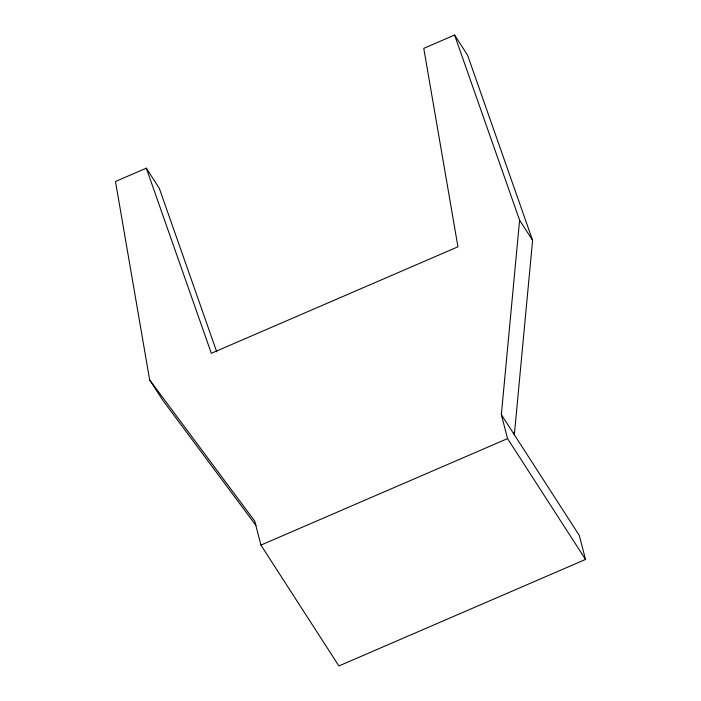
<?xml version="1.0" encoding="UTF-8"?>
<svg xmlns="http://www.w3.org/2000/svg" width="701" height="701" viewBox="0 0 701 701"><rect width="100%" height="100%" fill="white"/><g stroke="black" fill="none" stroke-linecap="round" stroke-linejoin="round"><path stroke-width="1.05" d="M149.663 379.933L254.726 521.123L260.921 545.098L338.898 665.95L585.519 559.451L507.55 438.598L501.346 414.624L519.599 220.184L454.59 35.05L423.763 48.36L457.946 246.805L211.325 353.304L146.307 168.179L115.481 181.489L149.663 379.933L162.667 400.078L255.97 525.478M454.59 35.05L467.585 55.195L532.594 240.32L514.341 434.76L513.798 432.648M260.921 545.098L507.55 438.598M519.599 220.184L532.594 240.32M501.346 414.624L579.315 535.476L585.519 559.451M146.307 168.179L159.302 188.315L216.732 351.849"/></g></svg>
